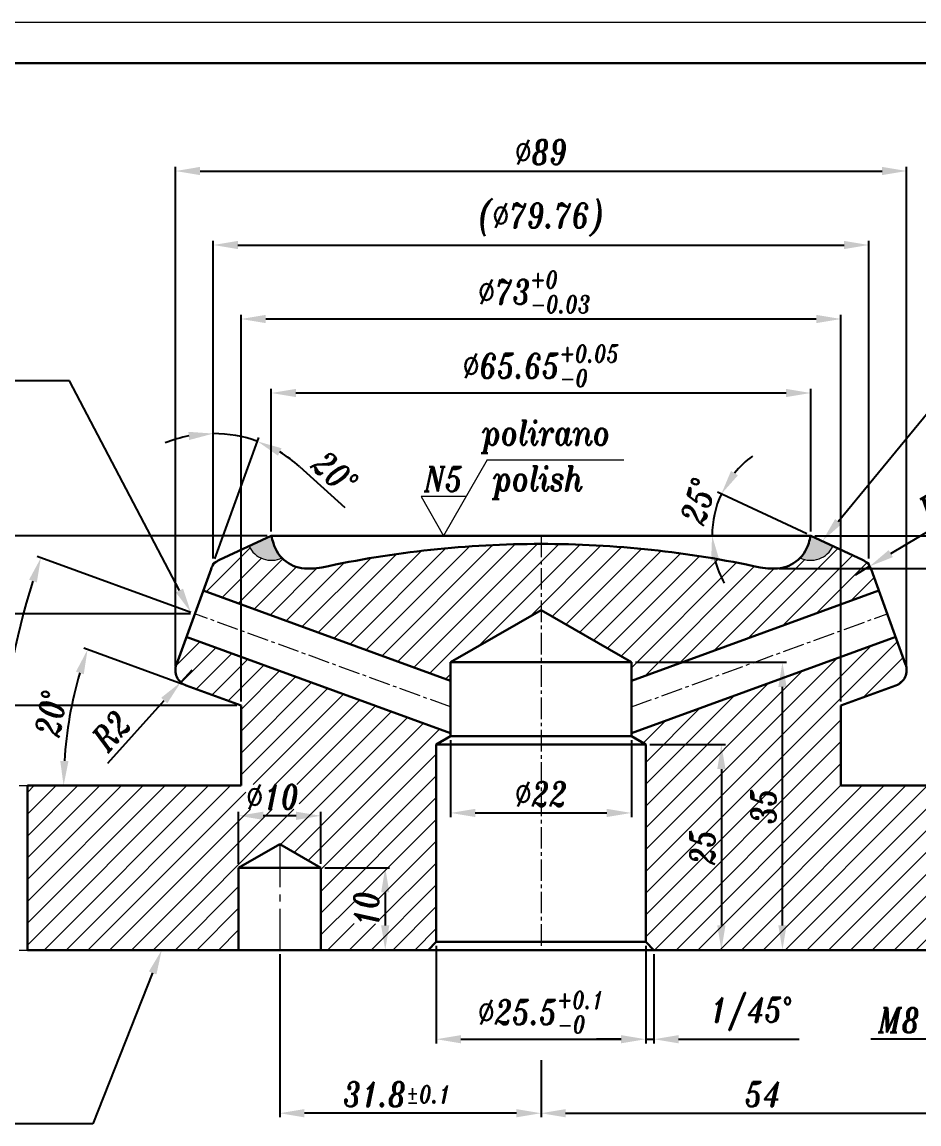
# Model space of a CAD drawing. Extents: x 89 to 596, y -47 to 440.
# Drawn here: x 170.6 to 279.8, y 306 to 440 of the extents above; entities that cross this region are included whole.
import ezdxf
from ezdxf import colors
from ezdxf.entities.mleader import LeaderData, LeaderLine
from ezdxf.math import Vec2, Vec3

# ---------------------------------------------------------------- set-up
doc = ezdxf.new("R2010")
doc.units = 0
doc.header["$LTSCALE"] = 7
doc.header["$MEASUREMENT"] = 0
doc.linetypes.add('CENTER2', pattern=[1.125, 0.75, -0.125, 0.125, -0.125])
doc.linetypes.add('HIDDEN', pattern=[0.375, 0.25, -0.125])
doc.layers.get('0').update_dxf_attribs({"linetype": 'CONTINUOUS', "lineweight": 15})
for name, color, linetype, lineweight in [('1', 1, 'CENTER2', 15), ('2', 2, 'HIDDEN', 15), ('3', 3, 'CONTINUOUS', 30), ('8', 252, 'CONTINUOUS', 15), ('ENGLISH', 252, 'CONTINUOUS', 18)]:
    doc.layers.add(name, color=color, linetype=linetype, lineweight=lineweight)
doc.styles.add('ITALICT', font='ITALICT.shx', dxfattribs={"width": 0.8, "height": 3})
doc.styles.get("Standard").update_dxf_attribs({"font": 'isocp.shx', "height": 3})
doc.dimstyles.get("Standard").update_dxf_attribs({"dimtxt": 3, "dimasz": 3, "dimexe": 0.5, "dimexo": 0.5, "dimgap": 0.8, "dimtad": 1, "dimdsep": 46, "dimtxsty": 'ITALICT', "dimcen": 0.09, "dimazin": 2, "dimtfac": 1, "dimtmove": 0, "dimatfit": 3, "dimfxl": 1, "dimtolj": 1, "dimtzin": 0, "dimarcsym": 0})
doc.dimstyles.new('Standard$2', dxfattribs={"dimtxt": 3, "dimasz": 3, "dimexe": 0.5, "dimexo": 0.5, "dimgap": 0.8, "dimtad": 1, "dimdsep": 46, "dimtxsty": 'ITALICT', "dimcen": 0.09, "dimazin": 2, "dimtfac": 1, "dimtmove": 0, "dimatfit": 3, "dimfxl": 1, "dimtolj": 1, "dimtzin": 0, "dimarcsym": 0})
doc.dimstyles.new('Standard$4', dxfattribs={"dimtxt": 3, "dimasz": 3, "dimexe": 0.5, "dimexo": 0.5, "dimgap": 0.8, "dimtad": 1, "dimdsep": 46, "dimtxsty": 'ITALICT', "dimcen": 0.09, "dimazin": 2, "dimtfac": 1, "dimtmove": 0, "dimatfit": 3, "dimfxl": 1, "dimtolj": 1, "dimtzin": 0, "dimarcsym": 0})

# ---------------------------------------------------------------- blocks, each defined once
blk = doc.blocks.new('*D12')
at = {"color": 0, "lineweight": -2, "transparency": 16777216}
for p, q in [((193.9283405785292, 374.7609470605125), (193.9283405785292, 413.4097455322052)), ((196.9283405785292, 412.9097455322052), (270.6865650528166, 412.9097455322052)), ((273.6865650528166, 374.7609470605125), (273.6865650528166, 413.4097455322052))]:
    blk.add_line(p, q, dxfattribs=at)
at = {"color": 0, "transparency": 16777216}
for points in [[(196.9283405785292, 413.4097455322052), (196.9283405785292, 412.4097455322052), (193.9283405785292, 412.9097455322052)], [(270.6865650528166, 412.4097455322052), (270.6865650528166, 413.4097455322052), (273.6865650528166, 412.9097455322052)]]:
    blk.add_solid(points, dxfattribs=at)
at = {"color": 0, "transparency": 16777216, "insert": (233.8074528156732, 415.9954598179195), "char_height": 3, "attachment_point": 5, "style": 'ITALICT'}
blk.add_mtext('\\A1;(%%c79.76)', dxfattribs=at)
blk = doc.blocks.new('*D13')
at = {"color": 0, "lineweight": -2, "transparency": 16777216}
for p, q in [((189.3074528156735, 361.7125083128152), (189.3074528156735, 422.4097455322052)), ((278.3074528156733, 361.7125083128152), (278.3074528156733, 422.4097455322052)), ((192.3074528156735, 421.9097455322052), (275.3074528156733, 421.9097455322052))]:
    blk.add_line(p, q, dxfattribs=at)
at = {"color": 0, "transparency": 16777216}
for points in [[(192.3074528156735, 422.4097455322052), (192.3074528156735, 421.4097455322052), (189.3074528156735, 421.9097455322052)], [(275.3074528156733, 421.4097455322052), (275.3074528156733, 422.4097455322052), (278.3074528156733, 421.9097455322052)]]:
    blk.add_solid(points, dxfattribs=at)
at = {"color": 0, "transparency": 16777216, "insert": (233.8074528156734, 424.2097455322052), "char_height": 3, "attachment_point": 5, "style": 'ITALICT'}
blk.add_mtext('\\A1;%%c89', dxfattribs=at)
blk = doc.blocks.new('*D14')
at = {"color": 0, "linetype": 'ByBlock', "lineweight": -2, "transparency": 16777216}
for p, q in [((197.3074474941971, 357.400333299125), (197.3074474941971, 404.4097455322052)), ((200.3074474941971, 403.9097455322052), (267.3074581371496, 403.9097455322052)), ((270.3074581371496, 357.400333299125), (270.3074581371496, 404.4097455322052))]:
    blk.add_line(p, q, dxfattribs=at)
at = {"color": 0, "transparency": 16777216}
for points in [[(200.3074474941971, 404.4097455322052), (200.3074474941971, 403.4097455322052), (197.3074474941971, 403.9097455322052)], [(267.3074581371496, 403.4097455322052), (267.3074581371496, 404.4097455322052), (270.3074581371496, 403.9097455322052)]]:
    blk.add_solid(points, dxfattribs=at)
at = {"color": 0, "transparency": 16777216, "insert": (232.993130116946, 407.1947455322052), "char_height": 3, "attachment_point": 5, "style": 'ITALICT'}
blk.add_mtext('\\A1;%%c73{}{\\H0.71x;\\C3;\\S+0^ -0.03;}', dxfattribs=at)
blk = doc.blocks.new('*D15')
at = {"color": 0, "lineweight": -2, "transparency": 16777216}
for p, q in [((200.4824528156835, 377.5503336181797), (157.220361855529, 377.5503336181797)), ((157.720361855529, 374.5503336181797), (157.720361855529, 371.050333299125)), ((191.1678620328601, 368.050333299125), (157.220361855529, 368.050333299125))]:
    blk.add_line(p, q, dxfattribs=at)
at = {"color": 0, "transparency": 16777216}
for points in [[(158.220361855529, 374.5503336181797), (157.220361855529, 374.5503336181797), (157.720361855529, 377.5503336181797)], [(157.220361855529, 371.050333299125), (158.220361855529, 371.050333299125), (157.720361855529, 368.050333299125)]]:
    blk.add_solid(points, dxfattribs=at)
at = {"color": 0, "transparency": 16777216, "insert": (155.420361855529, 372.800333299125), "char_height": 3, "attachment_point": 5, "rotation": 90, "style": 'ITALICT'}
blk.add_mtext('\\A1;9.5', dxfattribs=at)
blk = doc.blocks.new('*D4')
at = {"color": 0, "linetype": 'ByBlock', "lineweight": -2, "transparency": 16777216}
for p, q in [((200.9824528156835, 378.0503336181797), (200.9824528156835, 395.4097455322052)), ((203.9824528156835, 394.9097455322052), (263.6324528156625, 394.9097455322052)), ((266.6324528156625, 378.0503336181803), (266.6324528156625, 395.4097455322052))]:
    blk.add_line(p, q, dxfattribs=at)
at = {"color": 0, "transparency": 16777216}
for points in [[(203.9824528156835, 395.4097455322052), (203.9824528156835, 394.4097455322052), (200.9824528156835, 394.9097455322052)], [(263.6324528156625, 394.4097455322052), (263.6324528156625, 395.4097455322052), (266.6324528156625, 394.9097455322052)]]:
    blk.add_solid(points, dxfattribs=at)
at = {"color": 0, "transparency": 16777216, "insert": (233.807452815673, 398.1947455322052), "char_height": 3, "attachment_point": 5, "style": 'ITALICT'}
blk.add_mtext('\\A1;%%c65.65{}{\\H0.71x;\\C3;\\S+0.05^ -0;}', dxfattribs=at)
blk = doc.blocks.new('*D5')
at = {"color": 0, "linetype": 'ByBlock', "lineweight": -2, "transparency": 16777216}
for p, q in [((148.720361855529, 356.9003332991251), (148.720361855529, 377.3380475848394)), ((196.8074474941972, 356.9003332991251), (148.220361855529, 356.9003332991251)), ((148.720361855529, 350.1503332991253), (148.720361855529, 353.9003332991251)), ((159.3074528156767, 347.1503332991253), (148.220361855529, 347.1503332991253))]:
    blk.add_line(p, q, dxfattribs=at)
at = {"color": 0, "transparency": 16777216}
for points in [[(149.220361855529, 353.9003332991251), (148.220361855529, 353.9003332991251), (148.720361855529, 356.9003332991251)], [(148.220361855529, 350.1503332991253), (149.220361855529, 350.1503332991253), (148.720361855529, 347.1503332991253)]]:
    blk.add_solid(points, dxfattribs=at)
at = {"color": 0, "transparency": 16777216, "insert": (145.435361855529, 368.6191904419823), "char_height": 3, "attachment_point": 5, "rotation": 90, "style": 'ITALICT'}
blk.add_mtext('\\A1;9.75{}{\\H0.71x;\\C3;\\S+0.03^ -0;}', dxfattribs=at)
blk = doc.blocks.new('*D8')
at = {"color": 0, "lineweight": -2, "transparency": 16777216}
for p, q in [((200.4824528156835, 377.5503336181797), (130.2203618555291, 377.5503336181797)), ((130.7203618555291, 330.1503332991251), (130.7203618555291, 374.5503336181797)), ((159.3074528156734, 327.1503332991251), (130.2203618555291, 327.1503332991251))]:
    blk.add_line(p, q, dxfattribs=at)
at = {"color": 0, "transparency": 16777216}
for points in [[(131.2203618555291, 374.5503336181797), (130.2203618555291, 374.5503336181797), (130.7203618555291, 377.5503336181797)], [(130.2203618555291, 330.1503332991251), (131.2203618555291, 330.1503332991251), (130.7203618555291, 327.1503332991251)]]:
    blk.add_solid(points, dxfattribs=at)
at = {"color": 0, "transparency": 16777216, "insert": (128.4203618555291, 352.3503337250778), "char_height": 3, "attachment_point": 5, "rotation": 90, "style": 'ITALICT'}
blk.add_mtext('\\A1;50.4', dxfattribs=at)
blk = doc.blocks.new('*D9')
at = {"color": 0, "lineweight": -2, "transparency": 16777216}
for p, q in [((289.6947290655157, 380.5503336181803), (289.6947290655157, 383.5503336181803)), ((267.1324528156625, 377.5503336181803), (290.1947290655157, 377.5503336181803)), ((289.6947290655157, 377.5503336181803), (289.6947290655157, 373.5503336181797)), ((262.7786515485534, 373.5503336181797), (290.1947290655157, 373.5503336181797)), ((289.6947290655157, 370.5503336181797), (289.6947290655157, 367.5503336181797))]:
    blk.add_line(p, q, dxfattribs=at)
at = {"color": 0, "transparency": 16777216}
for points in [[(289.1947290655157, 380.5503336181803), (290.1947290655157, 380.5503336181803), (289.6947290655157, 377.5503336181803)], [(290.1947290655157, 370.5503336181797), (289.1947290655157, 370.5503336181797), (289.6947290655157, 373.5503336181797)]]:
    blk.add_solid(points, dxfattribs=at)
at = {"color": 0, "transparency": 16777216, "insert": (287.3947290655157, 375.55033361818), "char_height": 3, "attachment_point": 5, "rotation": 90, "style": 'ITALICT'}
blk.add_mtext('\\A1;4', dxfattribs=at)
blk = doc.blocks.new('*D16')
at = {"color": 0, "lineweight": -2, "transparency": 16777216}
blk.add_line((190.1535662186291, 359.5041331429061), (178.1528310252175, 363.8720435426186), dxfattribs=at)
blk.add_arc((224.0953523338802, 347.1503332991254), 48.39100998817955, 163.5526201387299, 176.4473798612715, dxfattribs=at)
at = {"color": 0, "transparency": 16777216}
for points in [[(177.2095728980661, 361.0078688178771), (178.159415728121, 360.6951411437048), (178.6226773356105, 363.7010334709557)], [(176.2970945562372, 350.1333929393105), (175.2975750939859, 350.1643904324474), (175.7043423457006, 347.1503332991249)]]:
    blk.add_solid(points, dxfattribs=at)
at = {"color": 0, "transparency": 16777216, "insert": (174.1744526895015, 355.9527348076683), "char_height": 3, "attachment_point": 5, "rotation": 80.00000000000043, "style": 'ITALICT'}
blk.add_mtext('\\A1;20°', dxfattribs=at)
blk = doc.blocks.new('*D17')
at = {"color": 0, "lineweight": -2, "transparency": 16777216}
for p, q in [((191.3074528156736, 361.2125083128154), (189.9668436768538, 359.7283361068655)), ((181.0757709666637, 349.8851367615574), (187.9559299686246, 357.502077797941))]:
    blk.add_line(p, q, dxfattribs=at)
at = {"color": 0, "transparency": 16777216}
blk.add_solid([(187.5848869171372, 357.8372300826458), (188.3269730201121, 357.166925513236), (189.9668436768538, 359.7283361068655)], dxfattribs=at)
at = {"color": 0, "transparency": 16777216, "insert": (181.5139475519327, 353.8015128007193), "char_height": 3, "attachment_point": 5, "rotation": 47.909424032554305, "style": 'ITALICT'}
blk.add_mtext('\\A1;R2', dxfattribs=at)
blk = doc.blocks.new('*D18')
at = {"color": 0, "lineweight": -2, "transparency": 16777216}
blk.add_line((191.1980157224671, 368.2213433707878), (172.4775770592796, 375.0350258165941), dxfattribs=at)
blk.add_arc((249.0901400994612, 347.1503332991256), 81.02938667977058, 162.1214174801468, 177.8785825198536, dxfattribs=at)
at = {"color": 0, "transparency": 16777216}
for points in [[(172.4466564790664, 371.8641436607796), (171.5007934728878, 372.1887097920114), (172.9474233696726, 374.8640157449313)], [(167.6163745061313, 350.1590751260657), (168.6162031480343, 350.1405633236016), (168.0607534196906, 347.1503332991248)]]:
    blk.add_solid(points, dxfattribs=at)
at = {"color": 0, "transparency": 16777216, "insert": (167.0267140434708, 361.6203294421701), "char_height": 3, "attachment_point": 5, "rotation": 80.00000000000045, "style": 'ITALICT'}
blk.add_mtext('\\A1;20%%d', dxfattribs=at)
blk = doc.blocks.new('*D23')
at = {"color": 0, "lineweight": -2, "transparency": 16777216}
for p, q in [((202.007452815673, 326.650333299125), (202.007452815673, 306.7983060298368)), ((233.8074528156736, 313.7521964436003), (233.8074528156736, 306.7983060298368)), ((230.8074528156736, 307.2983060298368), (205.007452815673, 307.2983060298368))]:
    blk.add_line(p, q, dxfattribs=at)
at = {"color": 0, "transparency": 16777216}
for points in [[(205.007452815673, 307.7983060298368), (205.007452815673, 306.7983060298368), (202.007452815673, 307.2983060298368)], [(230.8074528156736, 307.7983060298368), (230.8074528156736, 306.7983060298368), (233.8074528156736, 307.2983060298368)]]:
    blk.add_solid(points, dxfattribs=at)
at = {"color": 0, "transparency": 16777216, "insert": (216.3074528156739, 309.5983060298368), "char_height": 3, "attachment_point": 5, "style": 'ITALICT'}
blk.add_mtext('\\A1;31.8{}{\\H0.71x;\\C3;%%p0.1}', dxfattribs=at)
blk = doc.blocks.new('*D24')
at = {"color": 0, "lineweight": -2, "transparency": 16777216}
for p, q in [((207.507452815673, 337.1503332991251), (215.3493632214027, 337.1503332991251)), ((214.8493632214027, 334.1503332991251), (214.8493632214027, 330.1503332991249))]:
    blk.add_line(p, q, dxfattribs=at)
at = {"color": 0, "transparency": 16777216}
for points in [[(214.3493632214027, 334.1503332991251), (215.3493632214027, 334.1503332991251), (214.8493632214027, 337.1503332991251)], [(214.3493632214027, 330.1503332991249), (215.3493632214027, 330.1503332991249), (214.8493632214027, 327.1503332991249)]]:
    blk.add_solid(points, dxfattribs=at)
at = {"color": 0, "transparency": 16777216, "insert": (212.5493632214026, 332.150333299125), "char_height": 3, "attachment_point": 5, "rotation": 90, "style": 'ITALICT'}
blk.add_mtext('\\A1;10', dxfattribs=at)
blk = doc.blocks.new('*D25')
at = {"color": 0, "lineweight": -2, "transparency": 16777216}
for p, q in [((197.0074528156737, 337.6503332991251), (197.0074528156737, 343.9775057064319)), ((204.007452815673, 343.4775057064319), (200.0074528156737, 343.4775057064319)), ((207.007452815673, 337.6503332991251), (207.007452815673, 343.9775057064319))]:
    blk.add_line(p, q, dxfattribs=at)
at = {"color": 0, "transparency": 16777216}
for points in [[(200.0074528156737, 343.9775057064319), (200.0074528156737, 342.9775057064319), (197.0074528156737, 343.4775057064319)], [(204.007452815673, 343.9775057064319), (204.007452815673, 342.9775057064319), (207.007452815673, 343.4775057064319)]]:
    blk.add_solid(points, dxfattribs=at)
at = {"color": 0, "transparency": 16777216, "insert": (201.132452815673, 345.7775057064319), "char_height": 3, "attachment_point": 5, "style": 'ITALICT'}
blk.add_mtext('\\A1;%%c10', dxfattribs=at)
blk = doc.blocks.new('*D27')
at = {"color": 0, "lineweight": -2, "transparency": 16777216}
for p, q in [((283.8059180821322, 326.6503332991251), (283.8059180821322, 315.7983060298368)), ((291.8059180821319, 326.6503332991251), (291.8059180821319, 315.7983060298368)), ((283.8059180821322, 316.2983060298368), (273.9487752249893, 316.2983060298368)), ((288.8059180821319, 316.2983060298368), (286.8059180821322, 316.2983060298368))]:
    blk.add_line(p, q, dxfattribs=at)
at = {"color": 0, "transparency": 16777216}
for points in [[(286.8059180821322, 316.7983060298368), (286.8059180821322, 315.7983060298368), (283.8059180821322, 316.2983060298368)], [(288.8059180821319, 316.7983060298368), (288.8059180821319, 315.7983060298368), (291.8059180821319, 316.2983060298368)]]:
    blk.add_solid(points, dxfattribs=at)
at = {"color": 0, "transparency": 16777216, "insert": (277.3773466535607, 318.5983060298368), "char_height": 3, "attachment_point": 5, "style": 'ITALICT'}
blk.add_mtext('\\A1;M8', dxfattribs=at)
blk = doc.blocks.new('*D29')
at = {"color": 0, "lineweight": -2, "transparency": 16777216}
for p, q in [((287.8059180821317, 326.6503332991251), (287.8059180821317, 306.7983060298368)), ((233.8074528156736, 313.7521964436003), (233.8074528156736, 306.7983060298368)), ((236.8074528156736, 307.2983060298368), (284.8059180821317, 307.2983060298368))]:
    blk.add_line(p, q, dxfattribs=at)
at = {"color": 0, "transparency": 16777216}
for points in [[(236.8074528156736, 307.7983060298368), (236.8074528156736, 306.7983060298368), (233.8074528156736, 307.2983060298368)], [(284.8059180821317, 307.7983060298368), (284.8059180821317, 306.7983060298368), (287.8059180821317, 307.2983060298368)]]:
    blk.add_solid(points, dxfattribs=at)
at = {"color": 0, "transparency": 16777216, "insert": (260.8066854489026, 309.5983060298368), "char_height": 3, "attachment_point": 5, "style": 'ITALICT'}
blk.add_mtext('\\A1;54', dxfattribs=at)
blk = doc.blocks.new('*D30')
at = {"color": 0, "lineweight": -2, "transparency": 16777216}
for p, q in [((222.8074528156731, 352.6606962702069), (222.8074528156731, 343.3238076168743)), ((244.8074528156729, 352.6606962702069), (244.8074528156729, 343.3238076168743)), ((225.8074528156731, 343.8238076168743), (241.8074528156729, 343.8238076168743))]:
    blk.add_line(p, q, dxfattribs=at)
at = {"color": 0, "transparency": 16777216}
for points in [[(225.8074528156731, 344.3238076168743), (225.8074528156731, 343.3238076168743), (222.8074528156731, 343.8238076168743)], [(241.8074528156729, 344.3238076168743), (241.8074528156729, 343.3238076168743), (244.8074528156729, 343.8238076168743)]]:
    blk.add_solid(points, dxfattribs=at)
at = {"color": 0, "transparency": 16777216, "insert": (233.807452815673, 346.1238076168743), "char_height": 3, "attachment_point": 5, "style": 'ITALICT'}
blk.add_mtext('\\A1;%%c22', dxfattribs=at)
blk = doc.blocks.new('*D31')
at = {"color": 0, "lineweight": -2, "transparency": 16777216}
for p, q in [((221.0574528156728, 327.650333299125), (221.0574528156728, 315.7983060298368)), ((246.5574528156731, 327.650333299125), (246.5574528156731, 315.7983060298368)), ((224.0574528156728, 316.2983060298368), (243.5574528156731, 316.2983060298368))]:
    blk.add_line(p, q, dxfattribs=at)
at = {"color": 0, "transparency": 16777216}
for points in [[(224.0574528156728, 316.7983060298368), (224.0574528156728, 315.7983060298368), (221.0574528156728, 316.2983060298368)], [(243.5574528156731, 316.7983060298368), (243.5574528156731, 315.7983060298368), (246.5574528156731, 316.2983060298368)]]:
    blk.add_solid(points, dxfattribs=at)
at = {"color": 0, "transparency": 16777216, "insert": (233.8074528156729, 319.5833060298368), "char_height": 3, "attachment_point": 5, "style": 'ITALICT'}
blk.add_mtext('\\A1;%%c25.5{}{\\H0.71x;\\C3;\\S+0.1^ -0;}', dxfattribs=at)
blk = doc.blocks.new('*D32')
at = {"color": 0, "lineweight": -2, "transparency": 16777216}
for p, q in [((247.5574528156729, 326.650333299125), (247.5574528156729, 315.7983060298368)), ((243.5574528156728, 316.2983060298368), (240.5574528156728, 316.2983060298368)), ((246.5574528156728, 316.2983060298368), (247.5574528156729, 316.2983060298368)), ((250.5574528156729, 316.2983060298368), (265.2145956728158, 316.2983060298368))]:
    blk.add_line(p, q, dxfattribs=at)
at = {"color": 0, "transparency": 16777216}
for points in [[(243.5574528156728, 316.7983060298368), (243.5574528156728, 315.7983060298368), (246.5574528156728, 316.2983060298368)], [(250.5574528156729, 316.7983060298368), (250.5574528156729, 315.7983060298368), (247.5574528156729, 316.2983060298368)]]:
    blk.add_solid(points, dxfattribs=at)
at = {"color": 0, "transparency": 16777216, "insert": (259.3860242442444, 319.3840203155511), "char_height": 3, "attachment_point": 5, "style": 'ITALICT'}
blk.add_mtext('\\A1;1/45%%d', dxfattribs=at)
blk = doc.blocks.new('*D33')
at = {"color": 0, "lineweight": -2, "transparency": 16777216}
for p, q in [((245.3074528156734, 362.1503332991254), (263.6905551490244, 362.1503332991254)), ((263.1905551490244, 330.150333299125), (263.1905551490244, 359.1503332991254))]:
    blk.add_line(p, q, dxfattribs=at)
at = {"color": 0, "transparency": 16777216}
for points in [[(262.6905551490244, 359.1503332991254), (263.6905551490244, 359.1503332991254), (263.1905551490244, 362.1503332991254)], [(262.6905551490244, 330.150333299125), (263.6905551490244, 330.150333299125), (263.1905551490244, 327.150333299125)]]:
    blk.add_solid(points, dxfattribs=at)
at = {"color": 0, "transparency": 16777216, "insert": (260.8905551490244, 344.6503332991252), "char_height": 3, "attachment_point": 5, "rotation": 90, "style": 'ITALICT'}
blk.add_mtext('\\A1;35', dxfattribs=at)
blk = doc.blocks.new('*D34')
at = {"color": 0, "lineweight": -2, "transparency": 16777216}
for p, q in [((247.0574528156731, 352.1503332991251), (256.2579476167266, 352.1503332991251)), ((255.7579476167266, 349.1503332991251), (255.7579476167266, 330.150333299125))]:
    blk.add_line(p, q, dxfattribs=at)
at = {"color": 0, "transparency": 16777216}
for points in [[(255.2579476167266, 349.1503332991251), (256.2579476167266, 349.1503332991251), (255.7579476167266, 352.1503332991251)], [(255.2579476167266, 330.150333299125), (256.2579476167266, 330.150333299125), (255.7579476167266, 327.150333299125)]]:
    blk.add_solid(points, dxfattribs=at)
at = {"color": 0, "transparency": 16777216, "insert": (253.4579476167266, 339.6503332991251), "char_height": 3, "attachment_point": 5, "rotation": 90, "style": 'ITALICT'}
blk.add_mtext('\\A1;25', dxfattribs=at)
blk = doc.blocks.new('A$C06FE1C3C')
for p, q in [((-9.216942304081613, 5.321404120366878), (-9.216942304081726, 21.93393001629147)), ((-9.216942304081613, 5.321404120366878), (0, 0)), ((-4.758051151250129, 2.747062112992353), (-4.758051151250129, -2.747062112991898)), ((-4.758051151250129, -2.747062112991898), (0, 0))]:
    blk.add_line(p, q)
at = {"style": 'ITALICT', "width": 0.8}
for s, p in [('polirano', (-11.02327012145417, 4.682378787351581)), ('N5', (-5.37577021629204, -2.364104310320499))]:
    blk.add_text(s, height=3, rotation=90, dxfattribs=at).set_placement(p)
at = {"layer": 'ENGLISH', "style": 'ITALICT', "width": 0.8}
blk.add_text('polish', height=3, rotation=90, dxfattribs=at).set_placement((-5.45181787415828, 6.02467404780532))
blk = doc.blocks.new('*D64')
at = {"color": 0, "linetype": 'ByBlock', "lineweight": -2, "transparency": 16777216}
blk.add_line((266.1792989221507, 377.7616427490501), (255.3016540371193, 382.8339718616314), dxfattribs=at)
for start, end in [(126.2821569031345, 140.641078451566), (154.9999999999975, 180), (194.3589215484315, 208.717843096863)]:
    blk.add_arc((266.6324528156691, 377.5503336181797), 12.0021531764593, start, end, dxfattribs=at)
at = {"color": 0, "transparency": 16777216}
for points in [[(256.9293345656444, 385.4281015883481), (257.775718701348, 384.8955286873953), (255.7548079306376, 382.622662730761)], [(255.5013121478483, 374.6363437057409), (254.509152581185, 374.5113661306386), (254.6302996392098, 377.5503336181797)]]:
    blk.add_solid(points, dxfattribs=at)
at = {"color": 0, "transparency": 16777216, "insert": (252.960898148848, 381.7503548651529), "char_height": 3, "attachment_point": 5, "rotation": 72.92258400191244, "style": 'ITALICT'}
blk.add_mtext('\\A1;25%%d', dxfattribs=at)
blk = doc.blocks.new('*D86')
at = {"color": 0, "lineweight": -2, "transparency": 16777216}
for p, q in [((193.9283405785292, 375.2609470605125), (193.9283405785292, 390.473062755612)), ((194.099350650192, 374.7307933709054), (199.4732107121794, 389.4953525465249)), ((204.424048830854, 385.9532816391274), (209.9520976480535, 380.9909888480834))]:
    blk.add_line(p, q, dxfattribs=at)
for start, end in [(100.9564821154087, 111.9129642308174), (70.00000000000036, 90), (48.08703576918296, 59.04351788459165)]:
    blk.add_arc((193.9283405785292, 374.2609470605125), 15.71211569509954, start, end, dxfattribs=at)
at = {"color": 0, "transparency": 16777216}
for points in [[(190.9897768665253, 389.1889433064886), (190.8943091377287, 390.1843758319561), (193.9283405785292, 389.973062755612)], [(202.225530925327, 388.1863757064109), (201.7953626300223, 387.2836269940249), (199.3022006405165, 389.025506236132)]]:
    blk.add_solid(points, dxfattribs=at)
at = {"color": 0, "transparency": 16777216, "insert": (208.724475430527, 385.1837042043152), "char_height": 3, "attachment_point": 5, "rotation": 318.087035769183, "style": 'ITALICT'}
blk.add_mtext('\\A1;20%%d', dxfattribs=at)
blk = doc.blocks.new('*D87')
at = {"color": 0, "lineweight": -2, "transparency": 16777216}
for p, q in [((276.3781001226745, 375.3707238201005), (286.1101908948062, 381.2093767182079)), ((272.0905185751852, 372.7984399178782), (273.805551194181, 373.8273534787672))]:
    blk.add_line(p, q, dxfattribs=at)
at = {"color": 0, "transparency": 16777216}
blk.add_solid([(276.1208717324523, 375.7994819748494), (276.6353285128967, 374.9419656653516), (273.805551194181, 373.8273534787672)], dxfattribs=at)
at = {"color": 0, "transparency": 16777216, "insert": (282.182888109391, 381.5354025326307), "char_height": 3, "attachment_point": 5, "rotation": 30.96115234546985, "style": 'ITALICT'}
blk.add_mtext('\\A1;R2', dxfattribs=at)

msp = doc.modelspace()

# ---------------------------------------------------------------- hatches: boundary and pattern name
h = msp.add_hatch(color=256)
edge = h.paths.add_edge_path()
edge.add_arc((238.7820559881907, 387.5503336181774), 39.09999999999758, 194.8182959699257, 196.1847577793677, ccw=False)
edge.add_line((200.9824528156724, 377.5503336181797), (198.2635278929616, 376.2824781047689))
edge.add_arc((200.9824511833713, 377.5503326919554), 2.999999852230403, 204.9999971428118, 295.705652944986)
edge.add_arc((205.3612540827924, 377.8503336181798), 4.299999999999983, 196.1847577793692, 224.2984688737263, ccw=False)
h.paths.add_polyline_path([(266.6324528156721, 377.5503336181785, -0.005962385072187577), (266.3832333931853, 376.6517703997889, -0.1232882299819023), (265.3312105570971, 374.8472301319632, 0.4178254288887095), (269.3513777383844, 376.2824781047689)])
at = {"layer": '8'}
h = msp.add_hatch(dxfattribs=at)
h.set_pattern_fill('ANSI31', color=256, scale=15, angle=180, style=0)
h.set_pattern_definition([(225, (0, 0), (1.325825214724777, -1.325825214724777), [])])
edge = h.paths.add_edge_path()
edge.add_line((192.6939224628372, 370.8694111614828), (222.807452815673, 359.9089824643787))
edge.add_line((222.807452815673, 359.9089824643787), (222.8074528156729, 362.1503332991254))
edge.add_line((222.8074528156729, 362.1503332991254), (233.8074528156729, 368.5011862602109))
edge.add_line((233.8074528156729, 368.5011862602109), (233.8074528156734, 376.5503336181798))
edge.add_arc((233.807452815674, 250.8853296819022), 125.6650039362776, 90.00000000000026, 102.2543749953094)
edge.add_arc((205.8612540827928, 379.5503336181784), 5.999999999998717, 269.99999999999625, 282.2543749953085, ccw=False)
edge.add_line((205.8612540827924, 373.5503336181797), (205.3612540827924, 373.5503336181797))
edge.add_arc((205.3612540827924, 377.8503336181797), 4.299999999999993, 224.2984688737257, 270, ccw=False)
edge.add_arc((200.9824512540721, 377.5503328899899), 3.000000000000057, 204.9999942856459, 295.70565008782, ccw=False)
edge.add_line((198.2635277665135, 376.2824783759377), (194.679150532679, 374.6110554919516))
edge.add_arc((195.5243870561605, 372.7984399178782), 2.000000000000077, 115.0000000000016, 159.9999999999987)
edge.add_line((193.6450018145887, 373.4824802045296), (192.6939224628372, 370.8694111614828))
h.paths.add_polyline_path([(274.9209831685087, 370.8694111614828), (273.9699038167572, 373.4824802045297, 0.1989123673796986), (272.9357550986668, 374.6110554919516), (269.3513777383844, 376.2824781047689, -0.4178254288887396), (265.3312105570971, 374.8472301319631, -0.2020964352043911), (262.2536515485526, 373.5503336181797), (261.7536515485523, 373.5503336181797, -0.05352081326392519), (260.4801378024215, 373.6870442053659, 0.05352081326400464), (233.8074528156734, 376.5503336181798), (233.8074528156734, 368.5011862602107), (244.8074528156729, 362.1503332991254), (244.8074528156729, 359.9089824643787)])
h = msp.add_hatch(dxfattribs=at)
h.set_pattern_fill('ANSI31', color=256, scale=15, angle=180, style=0)
h.set_pattern_definition([(225, (0, 0), (1.325825214724776, -1.325825214724777), [])])
edge = h.paths.add_edge_path()
edge.add_arc((191.3074528156734, 361.2125083128152), 1.999999999999945, 159.9999999999994, 250.0000000000001)
edge.add_line((190.6234125290221, 359.3331230712434), (197.3074474941972, 356.9003332991251))
edge.add_line((197.3074474941972, 356.9003332991251), (197.3074474941971, 347.1503332991251))
edge.add_line((197.3074474941971, 347.1503332991251), (171.3074528156734, 347.1503332991248))
edge.add_line((171.3074528156734, 347.1503332991248), (171.3074528156734, 327.1503332991251))
edge.add_line((171.3074528156734, 327.1503332991251), (197.007452815673, 327.150333299125))
edge.add_line((197.007452815673, 327.150333299125), (197.007452815673, 337.1503332991259))
edge.add_line((197.007452815673, 337.1503332991259), (202.007452815673, 340.0370846450732))
edge.add_line((202.007452815673, 340.0370846450732), (207.007452815673, 337.1503332991251))
edge.add_line((207.007452815673, 337.1503332991251), (207.007452815673, 327.150333299125))
edge.add_line((207.007452815673, 327.150333299125), (220.0574528156728, 327.150333299125))
edge.add_line((220.0574528156728, 327.150333299125), (221.0574528156729, 328.150333299125))
edge.add_line((221.0574528156729, 328.150333299125), (221.0574528156728, 352.150333299125))
edge.add_line((221.0574528156728, 352.150333299125), (222.8074528156731, 353.1606962702069))
edge.add_line((222.8074528156731, 353.1606962702069), (222.8074528156731, 353.5239158295231))
edge.add_line((222.8074528156731, 353.5239158295231), (190.641801602883, 365.231255436767))
edge.add_line((190.641801602883, 365.231255436767), (189.4280675741016, 361.8965485994665))
h.paths.add_polyline_path([(244.8074528156729, 353.1606962702069), (246.5574528156726, 352.1503332991254), (246.5574528156731, 328.150333299125), (247.5574528156731, 327.150333299125), (283.8059180821322, 327.1503332991251), (283.8059180821321, 331.900333299125), (283.8059180821321, 347.150333299125), (281.3059180821321, 347.150333299125), (270.3074581371496, 347.1503332991251), (270.3074581371487, 356.9003332991251), (276.9914931023237, 359.3331230712434, 0.4142135623731291), (278.1868380572442, 361.8965485994665), (276.9731040284629, 365.231255436767), (244.8074528156729, 353.5239158295232)])
h.paths.add_polyline_path([(291.8059180821321, 331.9003332991251), (291.8059180821319, 327.1503332991251), (296.3074528156733, 327.1503332991251), (296.3074528156733, 347.1503332991249), (294.3059180821321, 347.1503332991249), (291.8059180821321, 347.1503332991249)])
h.paths.add_polyline_path([(291.0559180821322, 331.9003332991251), (291.8059180821321, 331.9003332991252), (291.8059180821321, 347.150333299125), (291.0559180821319, 347.150333299125)])
h.paths.add_polyline_path([(291.0559180821333, 327.1503332991251), (291.8059180821319, 327.1503332991251), (291.8059180821322, 331.9003332991251), (291.0559180821322, 331.1503332991249)])
h.paths.add_polyline_path([(283.8059180821321, 331.900333299125), (284.5559180821321, 331.1503332991247), (284.5559180821321, 331.9003332991249)])
h.paths.add_polyline_path([(283.8059180821321, 331.9003332991249), (284.5559180821321, 331.9003332991249), (284.5559180821322, 347.150333299125), (283.8059180821321, 347.150333299125)])
h.paths.add_polyline_path([(283.8059180821322, 327.1503332991251), (284.5559180821319, 327.1503332991251), (284.5559180821321, 331.1503332991247), (283.8059180821321, 331.900333299125)])
h.paths.add_polyline_path([(291.0559180821322, 331.1503332991249), (291.8059180821321, 331.9003332991251), (291.0559180821322, 331.9003332991251)])
h.paths.add_polyline_path([(197.8753099585301, 347.2775057064319), (204.3895956728158, 347.2775057064319), (204.3895956728158, 344.2775057064319), (197.8753099585301, 344.2775057064319), (197.8753099585301, 347.2775057064319)], flags=16)
h.paths.add_polyline_path([(250.4579476167266, 336.6717618705537), (250.4579476167266, 342.6289047276965), (256.4579476167265, 342.6289047276965), (256.4579476167265, 336.6717618705537)], flags=24)
h.paths.add_polyline_path([(257.8905551490244, 341.7289047276967), (257.8905551490244, 347.5717618705538), (263.8905551490244, 347.5717618705538), (263.8905551490244, 341.7289047276967)], flags=24)
h.paths.add_polyline_path([(209.5493632214026, 329.5717618705536), (209.5493632214026, 334.7289047276964), (215.5493632214026, 334.7289047276964), (215.5493632214026, 329.5717618705536)], flags=24)
h.paths.add_polyline_path([(197.1253099585301, 348.7775057064319), (205.1395956728158, 348.7775057064319), (205.1395956728158, 342.7775057064319), (197.1253099585301, 342.7775057064319)], flags=24)
h.paths.add_polyline_path([(211.0493632214026, 330.3217618705536), (211.0493632214026, 333.9789047276964), (214.0493632214026, 333.9789047276964), (214.0493632214026, 330.3217618705536), (211.0493632214026, 330.3217618705536)], flags=0)

# ---------------------------------------------------------------- linework, layer by layer
msp.add_line((89.00722994705069, 440.0330016667234), (386.0072299470506, 440.0330016667234))
for centre, start, end in [((200.982451254072, 377.5503328899899), 204.999994285645, 295.7056500878351), ((266.6324543772739, 377.5503328899899), 244.294349912164, 335.0000057143548)]:
    msp.add_arc(centre, 3, start, end)
at = {"layer": '1', "ltscale": 0.5}
for p, q in [((233.8074528156734, 377.5503336181804), (233.8074528156734, 327.150333299125)), ((222.807452815673, 356.7164491469511), (191.6678620328601, 368.050333299125)), ((244.8074528156729, 356.7164491469511), (275.9470435984858, 368.050333299125))]:
    msp.add_line(p, q, dxfattribs=at)
at = {"layer": '1'}
msp.add_line((202.007452815673, 340.0370846450733), (202.007452815673, 327.1503332991249), dxfattribs=at)
at = {"layer": '2'}
for p, q in [((193.6450018145887, 373.4824802045296), (193.9283405785292, 374.2609470605125)), ((194.679150532679, 374.6110554919516), (193.9283405785292, 374.2609470605125)), ((272.9357550986668, 374.6110554919516), (273.6865650528166, 374.2609470605125)), ((273.9699038167572, 373.4824802045297), (273.6865650528166, 374.2609470605125)), ((159.8074528156734, 347.1503332991247), (171.3074528156735, 347.1503332991248)), ((159.8074528156734, 327.1503332991251), (171.3074528156734, 327.1503332991251))]:
    msp.add_line(p, q, dxfattribs=at)
at = {"layer": '3'}
for p, q in [((109.0072299470507, 435.0330016667234), (381.0072299470505, 435.0330016667234)), ((200.982452815678, 377.5503336181803), (194.679150532679, 374.6110554919516)), ((200.9824528156768, 377.5503336181797), (233.8074528156734, 377.5503336181797)), ((266.6324528156691, 377.5503336181797), (233.8074528156725, 377.5503336181797)), ((266.6324528156679, 377.5503336181803), (272.9357550986668, 374.6110554919516)), ((189.4280675741016, 361.8965485994665), (193.6450018145887, 373.4824802045296)), ((205.3612540827924, 373.5503336181797), (205.8612540827924, 373.5503336181797)), ((262.2536515485525, 373.5503336181797), (261.7536515485525, 373.5503336181797)), ((278.1868380572442, 361.8965485994665), (273.9699038167572, 373.4824802045297)), ((222.807452815673, 359.9089824643787), (192.6939224628372, 370.8694111614828)), ((244.8074528156729, 359.9089824643787), (274.9209831685088, 370.8694111614828)), ((222.8074528156729, 362.1503332991254), (233.8074528156729, 368.5011862602109)), ((222.8074528156729, 362.1503332991254), (233.8074528156729, 368.5011862602109)), ((244.8074528156729, 362.1503332991254), (233.8074528156729, 368.5011862602109)), ((222.8074528156731, 353.5239158295231), (190.641801602883, 365.231255436767)), ((244.8074528156728, 353.5239158295231), (276.9731040284629, 365.231255436767)), ((233.8074528156729, 362.1503332991254), (222.8074528156729, 362.1503332991254)), ((222.8074528156729, 362.1503332991254), (222.8074528156731, 353.1606962702069)), ((233.8074528156729, 362.1503332991254), (222.8074528156729, 362.1503332991254)), ((233.8074528156729, 362.1503332991254), (244.8074528156729, 362.1503332991254)), ((244.8074528156729, 362.1503332991254), (244.8074528156729, 353.1606962702069)), ((197.3074474941972, 356.9003332991251), (190.6234125290221, 359.3331230712433)), ((270.3074581371487, 356.9003332991251), (276.9914931023238, 359.3331230712433)), ((197.3074474941971, 356.900333299125), (197.3074474941971, 347.150333299125)), ((270.3074581371496, 356.900333299125), (270.3074581371496, 347.150333299125)), ((221.0574528156728, 352.1503332991251), (222.8074528156731, 353.1606962702069)), ((222.8074528156731, 353.1606962702069), (233.8074528156729, 353.1606962702069)), ((244.8074528156728, 353.1606962702069), (233.8074528156729, 353.1606962702069)), ((246.5574528156731, 352.1503332991251), (244.8074528156728, 353.1606962702069)), ((221.0574528156727, 352.150333299125), (233.8074528156727, 352.150333299125)), ((246.5574528156731, 352.1503332991251), (233.8074528156732, 352.150333299125)), ((171.3074528156735, 347.1503332991248), (197.3074474941971, 347.1503332991251)), ((296.3074528156733, 347.1503332991249), (270.3074581371496, 347.1503332991251)), ((197.0074528156731, 337.1503332991247), (202.0074528156731, 340.0370846450732)), ((207.007452815673, 337.1503332991251), (202.0074528156732, 340.0370846450732)), ((197.0074528156738, 337.1503332991259), (207.007452815673, 337.1503332991251)), ((171.3074528156734, 327.1503332991251), (233.8074528156732, 327.150333299125)), ((221.0574528156728, 328.150333299125), (220.0574528156728, 327.150333299125)), ((221.0574528156728, 328.150333299125), (233.8074528156727, 328.150333299125)), ((246.5574528156731, 328.150333299125), (233.8074528156732, 328.150333299125)), ((296.3074528156734, 327.1503332991251), (233.8074528156736, 327.150333299125)), ((246.5574528156731, 328.150333299125), (247.5574528156731, 327.150333299125))]:
    msp.add_line(p, q, dxfattribs=at)
at = {"layer": '3', "ltscale": 0.5}
for p, q in [((221.0574528156728, 352.150333299125), (221.0574528156729, 328.150333299125)), ((246.5574528156726, 352.1503332991251), (246.5574528156731, 328.150333299125)), ((171.3074528156734, 347.1503332991248), (171.3074528156734, 327.150333299125)), ((197.007452815673, 337.1503332991247), (197.007452815673, 327.1503332991249)), ((207.007452815673, 337.1503332991251), (207.007452815673, 327.1503332991249))]:
    msp.add_line(p, q, dxfattribs=at)
at = {"layer": '3'}
for centre, radius, start, end in [((238.7820559881926, 387.5503336181797), 39.1, 194.8182959699284, 196.1847577793705), ((228.8328496431523, 387.5503336181797), 39.1, 343.8152422206295, 345.1817040300717), ((205.3612540827924, 377.8503336181797), 4.3, 196.1847577793706, 270), ((233.8074528156725, 250.8853296819089), 125.6650039362708, 90.00000000000001, 102.2543749953094), ((233.8074528156725, 250.8853296819089), 125.6650039362708, 77.74562500469057, 89.99999999999997), ((262.2536515485525, 377.8503336181797), 4.3, 270, 343.8152422206294), ((195.5243870561605, 372.7984399178783), 2, 115.0000000000023, 159.9999999999999), ((272.0905185751854, 372.7984399178783), 2, 20.00000000000009, 64.99999999999848), ((205.8612540827924, 379.5503336181797), 6, 270, 282.2543749953094), ((261.7536515485525, 379.5503336181797), 6, 257.7456250046906, 270), ((191.3074528156735, 361.2125083128152), 2, 159.9999999999999, 250.0000000000007), ((276.3074528156724, 361.2125083128152), 2, 289.9999999999985, 20.00000000000009)]:
    msp.add_arc(centre, radius, start, end, dxfattribs=at)

# ---------------------------------------------------------------- block references
at = {"rotation": 270}
msp.add_blockref('A$C06FE1C3C', (221.950846672029, 377.5503336181797), dxfattribs=at)

# ---------------------------------------------------------------- dimensions: what is measured, and where the dimension line sits
for base, p1, p2, text, override, picture, middle in [((278.3074528156733, 421.9097455322052), (189.3074528156735, 361.2125083128152), (278.3074528156733, 361.2125083128152), '%%c<>', {"dimtmove": 0}, '*D13', (233.8074528156734, 421.9097455322052)), ((273.6865650528166, 412.9097455322052), (193.9283405785292, 374.2609470605125), (273.6865650528166, 374.2609470605125), '(%%c<>)', {"dimtmove": 0}, '*D12', (233.8074528156732, 412.9097455322052)), ((270.3074581371496, 403.9097455322052), (197.3074474941971, 356.900333299125), (270.3074581371496, 356.900333299125), '<>{}{\\H0.71x;\\C3;\\S+0^ -0.03;}', {"dimpost": '%%c<>', "dimtp": 0, "dimtm": 0.03, "dimtdec": 2, "dimtmove": 0, "dimfxl": 1.5, "dimtzin": 8, "dimarcsym": 1}, '*D14', (232.993130116946, 403.9097455322052))]:
    dim = msp.add_linear_dim(base=base, p1=p1, p2=p2, text=text, dimstyle='Standard', override=override)
    dim.commit()
    dim.dimension.update_dxf_attribs({"geometry": picture, "text_midpoint": middle, "dimtype": 160})
for base, p1, p2, text, override, picture, middle in [((266.6324528156625, 394.9097455322052), (200.9824528156835, 377.5503336181797), (266.6324528156625, 377.5503336181803), '<>{}{\\H0.71x;\\C3;\\S+0.05^ -0;}', {"dimpost": '%%c<>', "dimtp": 0.05, "dimtmove": 0, "dimfxl": 1.5, "dimtzin": 8, "dimarcsym": 1}, '*D4', (233.807452815673, 398.1947455322052)), ((246.5574528156731, 316.2983060298368), (221.0574528156728, 328.150333299125), (246.5574528156731, 328.150333299125), '%%c<>{}{\\H0.71x;\\C3;\\S+0.1^ -0;}', {"dimtp": 0.1, "dimtm": 0, "dimtmove": 0}, '*D31', (233.8074528156729, 319.5833060298368))]:
    dim = msp.add_linear_dim(base=base, p1=p1, p2=p2, text=text, dimstyle='Standard', override=override)
    dim.commit()
    dim.dimension.update_dxf_attribs({"geometry": picture, "text_midpoint": middle})
dim = msp.add_angular_dim_2l(base=(195.752405876646, 389.8668230501646), line1=((193.6450018145887, 373.4824802045296), (193.9283405785292, 374.2609470605125)), line2=((193.9283405785292, 374.7609470605125), (193.9283405785292, 374.2609470605125)), dimstyle='Standard$2', override={"dimscale": 1})
dim.commit()
dim.dimension.update_dxf_attribs({"geometry": '*D86', "text_midpoint": (208.724475430527, 385.1837042043152)})
dim = msp.add_angular_dim_2l(base=(254.7570227102538, 379.2898279937345), line1=((200.9824528156768, 377.5503336181797), (266.6324528156691, 377.5503336181797)), line2=((266.6324528156691, 377.5503336181797), (272.9357550986668, 374.6110554919516)), dimstyle='Standard', override={"dimarcsym": 1})
dim.commit()
dim.dimension.update_dxf_attribs({"geometry": '*D64', "text_midpoint": (255.1594884831653, 381.0749286724074), "dimtype": 162})
for base, p1, p2, picture, middle in [((289.6947290655157, 373.5503336181797), (266.6324528156625, 377.5503336181803), (262.2786515485534, 373.5503336181797), '*D9', (287.3947290655157, 375.55033361818)), ((263.1905551490244, 362.1503332991254), (263.1905551490245, 327.150333299125), (244.8074528156734, 362.1503332991254), '*D33', (260.8905551490244, 344.6503332991252)), ((255.7579476167266, 327.150333299125), (246.5574528156731, 352.1503332991251), (255.7579476167266, 327.150333299125), '*D34', (253.4579476167266, 339.6503332991251)), ((214.8493632214027, 327.1503332991249), (207.007452815673, 337.1503332991251), (214.8493632214027, 327.1503332991249), '*D24', (212.5493632214026, 332.150333299125))]:
    dim = msp.add_linear_dim(base=base, p1=p1, p2=p2, angle=90, dimstyle='Standard')
    dim.commit()
    dim.dimension.update_dxf_attribs({"geometry": picture, "text_midpoint": middle})
for center, mpoint, dimstyle, picture, middle in [((272.0905185751852, 372.7984399178782), (273.805551194181, 373.8273534787672), 'Standard$4', '*D87', (283.3661387044132, 379.5631150207857)), ((191.3074528156736, 361.2125083128154), (189.9668436768538, 359.7283361068655), 'Standard', '*D17', (183.2207455887748, 352.2598122910769))]:
    dim = msp.add_radius_dim(center=center, mpoint=mpoint, dimstyle=dimstyle)
    dim.commit()
    dim.dimension.update_dxf_attribs({"geometry": picture, "text_midpoint": middle, "dimtype": 164})
for base, p1, p2, angle, text, override, picture, middle in [((148.720361855529, 356.9003332991251), (159.8074528156767, 347.1503332991253), (197.3074474941972, 356.9003332991251), 90, '<>{}{\\H0.71x;\\C3;\\S+0.03^ -0;}', {"dimpost": '<>', "dimtp": 0.03, "dimfxl": 1.5, "dimtzin": 8, "dimarcsym": 1}, '*D5', (148.720361855529, 368.6191904419823)), ((202.007452815673, 307.2983060298368), (233.8074528156736, 314.2521964436003), (202.007452815673, 327.150333299125), 180, '<>{}{\\H0.71x;\\C3;%%p0.1}', {"dimtp": 0.1, "dimtm": 0.1, "dimtmove": 0}, '*D23', (216.3074528156739, 307.2983060298368))]:
    dim = msp.add_linear_dim(base=base, p1=p1, p2=p2, angle=angle, text=text, dimstyle='Standard', override=override)
    dim.commit()
    dim.dimension.update_dxf_attribs({"geometry": picture, "text_midpoint": middle, "dimtype": 160})
for base, p1, p2, picture, middle in [((130.7203618555291, 377.5503336181797), (159.8074528156734, 327.1503332991251), (200.9824528156835, 377.5503336181797), '*D8', (130.7203618555291, 352.3503337250778)), ((157.720361855529, 368.050333299125), (200.9824528156835, 377.5503336181797), (191.6678620328601, 368.050333299125), '*D15', (157.720361855529, 372.800333299125))]:
    dim = msp.add_linear_dim(base=base, p1=p1, p2=p2, angle=90, dimstyle='Standard', override={"dimtmove": 0})
    dim.commit()
    dim.dimension.update_dxf_attribs({"geometry": picture, "text_midpoint": middle, "dimtype": 160})
for base, line1, line2, picture, middle in [((170.2449110244812, 365.8369958640062), ((168.0596441148194, 347.1503332991248), (197.3074474941971, 347.1503332991251)), ((222.807452815673, 356.7164491469511), (191.6678620328601, 368.050333299125)), '*D18', (167.0267140434708, 361.6203294421701)), ((177.0087282827049, 358.3100682036549), ((175.7043423457006, 347.1503332991249), (197.3074474941971, 347.1503332991251)), ((197.3074474941972, 356.9003332991251), (190.6234125290221, 359.3331230712433)), '*D16', (174.1744526895016, 355.9527348076683))]:
    dim = msp.add_angular_dim_2l(base=base, line1=line1, line2=line2, dimstyle='Standard')
    dim.commit()
    dim.dimension.update_dxf_attribs({"geometry": picture, "text_midpoint": middle})
for base, p1, p2, text, picture, middle in [((244.8074528156729, 343.8238076168743), (222.8074528156731, 353.1606962702069), (244.8074528156729, 353.1606962702069), '%%c<>', '*D30', (233.807452815673, 346.1238076168743)), ((247.5574528156729, 316.2983060298368), (246.5574528156728, 316.2983060298368), (247.5574528156729, 327.150333299125), '<>/45%%d', '*D32', (259.3860242442444, 319.3840203155511))]:
    dim = msp.add_linear_dim(base=base, p1=p1, p2=p2, text=text, dimstyle='Standard')
    dim.commit()
    dim.dimension.update_dxf_attribs({"geometry": picture, "text_midpoint": middle})
dim = msp.add_linear_dim(base=(197.0074528156737, 343.4775057064319), p1=(207.007452815673, 337.1503332991251), p2=(197.0074528156737, 337.1503332991251), angle=180, text='%%c<>', dimstyle='Standard')
dim.commit()
dim.dimension.update_dxf_attribs({"geometry": '*D25', "text_midpoint": (201.132452815673, 343.4775057064319), "dimtype": 160})
dim = msp.add_linear_dim(base=(287.8059180821317, 307.2983060298368), p1=(233.8074528156736, 314.2521964436003), p2=(287.8059180821317, 327.1503332991251), dimstyle='Standard')
dim.commit()
dim.dimension.update_dxf_attribs({"geometry": '*D29', "text_midpoint": (260.8066854489026, 309.5983060298368)})
dim = msp.add_linear_dim(base=(291.8059180821319, 316.2983060298368), p1=(283.8059180821322, 327.1503332991251), p2=(291.8059180821319, 327.1503332991251), text='M<>', dimstyle='Standard')
dim.commit()
dim.dimension.update_dxf_attribs({"geometry": '*D27', "text_midpoint": (277.3773466535607, 316.2983060298368), "dimtype": 160})

# ---------------------------------------------------------------- leaders
ml = msp.add_multileader_mtext('Standard')
ml.set_content('', color=256)
ml.set_leader_properties()
ml.build(insert=Vec2(0, 0))
ml.multileader.update_dxf_attribs({"text_right_attachment_type": 6, "dogleg_length": 0.36, "arrow_head_size": 3})
ctx = ml.context
ctx.base_point, ctx.arrow_head_size, ctx.plane_origin = Vec3(314.9495419609331, 400.4193616888497), 3, Vec3(253.9341660583482, 348.4271051978731)
ctx.right_attachment, ctx.attachment_type = 6, 2
notes = []
notes.append((ctx, [(0, (1, 1, 0), (287.368661959616, 400.4193616888497), (1, 0), 27.58088000131703, [(0, [(268.0792702229, 376.9459538391757)], 0, [])])]))
ctx.mtext.insert, ctx.mtext.flow_direction = Vec3(316.9495419609331, 402.4193616888497), 5
ml = msp.add_multileader_mtext('Standard')
ml.set_content('', color=256)
ml.set_leader_properties()
ml.build(insert=Vec2(0, 0))
ml.multileader.update_dxf_attribs({"text_right_attachment_type": 6, "dogleg_length": 0.36, "arrow_head_size": 3})
ctx = ml.context
ctx.base_point, ctx.arrow_head_size, ctx.plane_origin = Vec3(133.0361914076374, 396.3788297291101), 3, Vec3(209.8514326436252, 340.3865732381335)
ctx.right_attachment, ctx.text_align_type, ctx.attachment_type = 6, 2, 2
notes.append((ctx, [(0, (1, 1, 0), (176.4169367423573, 396.3788297291101), (-1, 0), 39.3807453347199, [(0, [(191.1980157224671, 368.2213433707878)], 0, [])])]))
ctx.mtext.insert, ctx.mtext.alignment, ctx.mtext.flow_direction = Vec3(135.0361914076374, 396.3788297291101), 3, 5
ml = msp.add_multileader_mtext('Standard')
ml.set_content('', color=256)
ml.set_leader_properties()
ml.build(insert=Vec2(0, 0))
ml.multileader.update_dxf_attribs({"text_right_attachment_type": 6, "dogleg_length": 64.66530010489683, "arrow_head_size": 3})
ctx = ml.context
ctx.base_point, ctx.arrow_head_size, ctx.plane_origin = Vec3(110.6081252792258, 305.9910197769534), 3, Vec3(211.0685647487298, 253.9987632859768)
ctx.right_attachment, ctx.text_align_type, ctx.attachment_type = 6, 2, 2
notes.append((ctx, [(0, (1, 1, 0), (179.2734253841226, 305.9910197769534), (-1, 0), 64.66530010489683, [(0, [(187.6497602080631, 327.150333299125)], 0, [])])]))
ctx.mtext.insert, ctx.mtext.alignment, ctx.mtext.flow_direction = Vec3(112.6081252792258, 305.9910197769534), 3, 5
for ctx, leaders in notes:
    for number, flags, end, landing, length, lines in leaders:
        leader = LeaderData()
        leader.index, (leader.has_last_leader_line, leader.has_dogleg_vector, leader.attachment_direction) = number, flags
        leader.last_leader_point, leader.dogleg_vector, leader.dogleg_length = Vec3(end), Vec3(landing), length
        for number, points, colour, breaks in lines:
            line = LeaderLine()
            line.index, line.vertices, line.color, line.breaks = number, Vec3.list(points), colors.encode_raw_color(colour), breaks
            leader.lines.append(line)
        ctx.leaders.append(leader)

doc.saveas('drawing.dxf')
